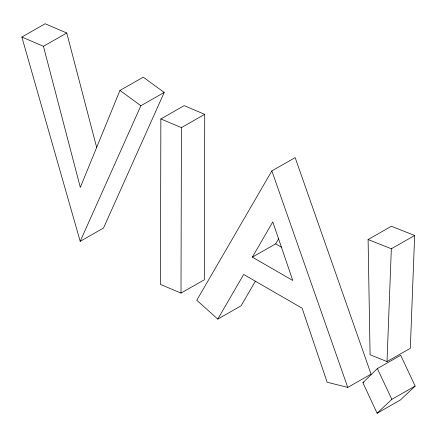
<?xml version="1.0" encoding="UTF-8"?>
<svg xmlns="http://www.w3.org/2000/svg" width="437" height="437" viewBox="0 0 437 437"><rect width="100%" height="100%" fill="white"/><g stroke="black" fill="none" stroke-linecap="round" stroke-linejoin="round"><path stroke-width="0.66" d="M160.865 118.935L160.445 284.421L181 293.09L204.308 279.822L204.729 114.336L184.174 105.667L160.865 118.935L181.421 127.604L204.729 114.336M181 293.09L181.421 127.604M387.018 361.579L391.339 248.762L414.647 235.494L410.327 348.305L387.018 361.579L370.079 354.751L368.096 239.525L391.405 226.257L414.647 235.494M21.85 37.025L80.2 241.322L103.514 228.054L164.186 92.453L143.26 77.163L119.951 90.432L80.321 187.424L43.443 46.284L21.85 37.025L45.158 23.756L66.757 33.01L96.741 147.772M80.2 241.322L140.878 105.727L164.186 92.453M217.773 319.092L243.671 274.474L302.12 308.205L327.138 382.222L347.759 387.411L371.073 374.143L295.166 157.62L271.858 170.889L196.77 300.263L217.773 319.092L241.087 305.824L255.399 281.166M252.34 257.147L272.797 221.903L292.768 280.478L252.34 257.147L275.654 243.873L278.719 238.591M362.89 382.67L377.355 368.571L400.669 355.303L415.15 386.062L400.412 399.975L377.104 413.244L362.89 382.67L364.054 382.004M377.104 413.244L391.842 399.331L415.15 386.062M43.443 46.284L66.757 33.01M368.096 239.525L391.339 248.762M275.654 243.873L281.51 247.255M119.951 90.432L140.878 105.727M377.355 368.571L391.842 399.331M271.858 170.889L347.759 387.411"/></g></svg>
